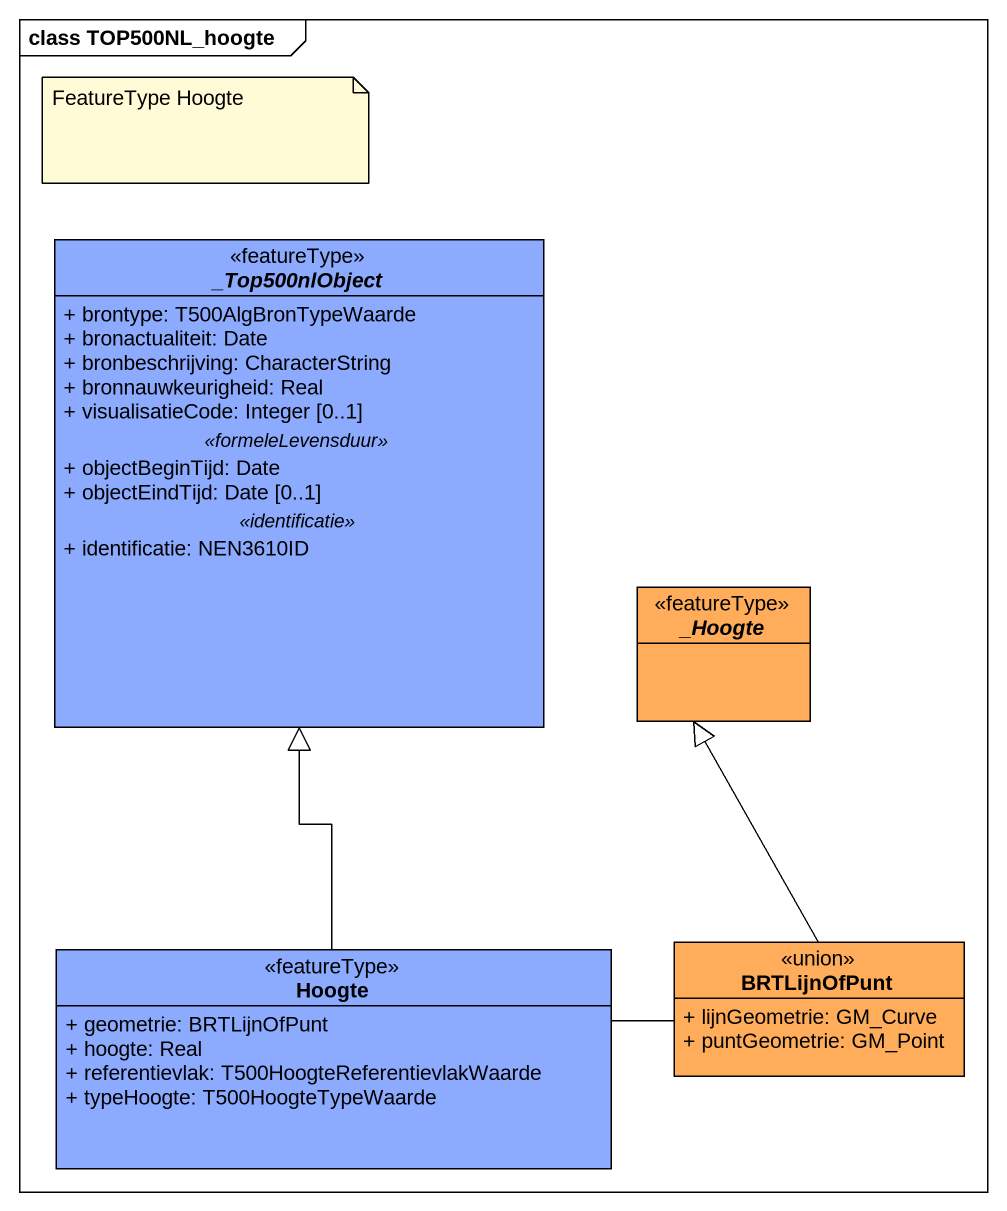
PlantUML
@startuml
mainframe class TOP500NL_hoogte
hide circle
hide empty members
skinparam classAttributeIconSize 0
abstract class "_Top500nlObject" as Top500nlObject <<featureType>> #8CABFE {
  + brontype: T500AlgBronTypeWaarde
  + bronactualiteit: Date
  + bronbeschrijving: CharacterString
  + bronnauwkeurigheid: Real
  + visualisatieCode: Integer [0..1]
  .. <<formeleLevensduur>> ..
  + objectBeginTijd: Date
  + objectEindTijd: Date [0..1]
  .. <<identificatie>> ..
  + identificatie: NEN3610ID
}
abstract class "_Hoogte" as Hoogte <<featureType>> #FFAD5B
class "Hoogte" as Hoogte_2 <<featureType>> #8CABFE {
  + geometrie: BRTLijnOfPunt
  + hoogte: Real
  + referentievlak: T500HoogteReferentievlakWaarde
  + typeHoogte: T500HoogteTypeWaarde
}
class BRTLijnOfPunt <<union>> #FFAD5B {
  + lijnGeometrie: GM_Curve
  + puntGeometrie: GM_Point
}
Hoogte_2 -up-|> Top500nlObject
Hoogte_2 -up-|> Hoogte
note as N1
  FeatureType Hoogte
end note
@enduml
